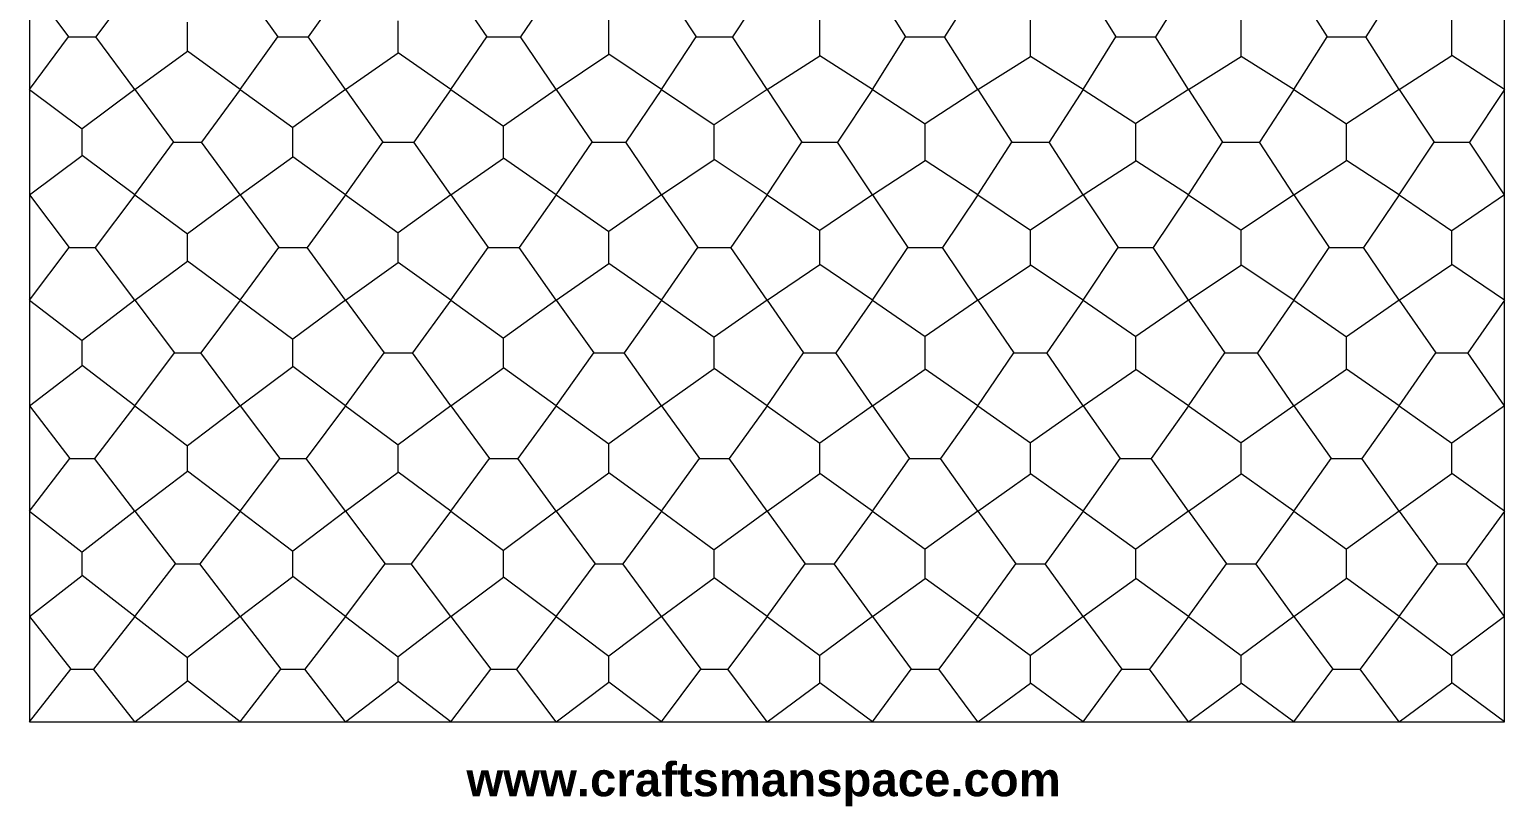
# Model space of a CAD drawing. Header units: millimetres. Extents: x -762 to 762, y -849 to 762.
# Drawn here: x -762 to 762, y -849 to -47 of the extents above; entities that cross this region are included whole.
import ezdxf

# ---------------------------------------------------------------- set-up
doc = ezdxf.new("R2010")
doc.units = ezdxf.units.MM
doc.header["$MEASUREMENT"] = 0
doc.layers.add('Default', color=7, linetype='Continuous')

msp = doc.modelspace()

# ---------------------------------------------------------------- linework, layer by layer
at = {"layer": 'Default', "lineweight": 9}
for points in [[(-761.9999, 761.9999), (-761.9999, 761.9999), (-761.9999, -761.9999), (-761.9999, -761.9999)], [(761.9999, -761.9999), (761.9999, -761.9999), (761.9999, 761.9999), (761.9999, 761.9999)], [(-761.9999, 0), (-761.9999, 0), (-721.7802, -54.4285), (-721.7802, -54.4285)], [(-653.1428, 0), (-653.1428, 0), (-693.3626, -54.4285), (-693.3626, -54.4285)], [(-544.2856, 0), (-544.2856, 0), (-505.5728, -54.4285), (-505.5728, -54.4285)], [(-435.4285, 0), (-435.4285, 0), (-474.1414, -54.4285), (-474.1414, -54.4285)], [(-326.5714, 0), (-326.5714, 0), (-289.473, -54.4285), (-289.473, -54.4285)], [(-217.7143, 0), (-217.7143, 0), (-254.8126, -54.4285), (-254.8126, -54.4285)], [(-108.8571, 0), (-108.8571, 0), (-73.3312, -54.4285), (-73.3312, -54.4285)], [(0, 0), (0, 0), (-35.5258, -54.4285), (-35.5258, -54.4285)], [(108.8571, 0), (108.8571, 0), (143.1664, -54.4285), (143.1664, -54.4285)], [(217.7143, 0), (217.7143, 0), (183.405, -54.4285), (183.405, -54.4285)], [(326.5714, 0), (326.5714, 0), (360.4686, -54.4285), (360.4686, -54.4285)], [(435.4285, 0), (435.4285, 0), (401.5313, -54.4285), (401.5313, -54.4285)], [(544.2856, 0), (544.2856, 0), (578.7884, -54.4285), (578.7884, -54.4285)], [(653.1428, 0), (653.1428, 0), (618.6401, -54.4285), (618.6401, -54.4285)], [(-598.7143, -69.3724), (-598.7143, -69.3724), (-598.7143, -39.4846), (-598.7143, -39.4846)], [(-380.9999, -70.9443), (-380.9999, -70.9443), (-380.9999, -37.9127), (-380.9999, -37.9127)], [(-163.2856, -72.5652), (-163.2856, -72.5652), (-163.2856, -36.2918), (-163.2856, -36.2918)], [(54.4285, -74.0112), (54.4285, -74.0112), (54.4285, -34.8459), (54.4285, -34.8459)], [(272.1428, -74.8799), (272.1428, -74.8799), (272.1428, -33.9772), (272.1428, -33.9772)], [(489.8571, -74.7752), (489.8571, -74.7752), (489.8571, -34.0818), (489.8571, -34.0818)], [(707.5714, -73.7529), (707.5714, -73.7529), (707.5714, -35.1041), (707.5714, -35.1041)], [(-761.9999, -108.8571), (-761.9999, -108.8571), (-721.7802, -54.4285), (-721.7802, -54.4285)], [(-721.7802, -54.4285), (-721.7802, -54.4285), (-693.3626, -54.4285), (-693.3626, -54.4285)], [(-653.1428, -108.8571), (-653.1428, -108.8571), (-693.3626, -54.4285), (-693.3626, -54.4285)], [(-544.2856, -108.8571), (-544.2856, -108.8571), (-505.5728, -54.4285), (-505.5728, -54.4285)], [(-505.5728, -54.4285), (-505.5728, -54.4285), (-474.1414, -54.4285), (-474.1414, -54.4285)], [(-435.4285, -108.8571), (-435.4285, -108.8571), (-474.1414, -54.4285), (-474.1414, -54.4285)], [(-326.5714, -108.8571), (-326.5714, -108.8571), (-289.473, -54.4285), (-289.473, -54.4285)], [(-289.473, -54.4285), (-289.473, -54.4285), (-254.8126, -54.4285), (-254.8126, -54.4285)], [(-217.7143, -108.8571), (-217.7143, -108.8571), (-254.8126, -54.4285), (-254.8126, -54.4285)], [(-108.8571, -108.8571), (-108.8571, -108.8571), (-73.3312, -54.4285), (-73.3312, -54.4285)], [(-73.3312, -54.4285), (-73.3312, -54.4285), (-35.5258, -54.4285), (-35.5258, -54.4285)], [(0, -108.8571), (0, -108.8571), (-35.5258, -54.4285), (-35.5258, -54.4285)], [(108.8571, -108.8571), (108.8571, -108.8571), (143.1664, -54.4285), (143.1664, -54.4285)], [(143.1664, -54.4285), (143.1664, -54.4285), (183.405, -54.4285), (183.405, -54.4285)], [(217.7143, -108.8571), (217.7143, -108.8571), (183.405, -54.4285), (183.405, -54.4285)], [(326.5714, -108.8571), (326.5714, -108.8571), (360.4686, -54.4285), (360.4686, -54.4285)], [(360.4686, -54.4285), (360.4686, -54.4285), (401.5313, -54.4285), (401.5313, -54.4285)], [(435.4285, -108.8571), (435.4285, -108.8571), (401.5313, -54.4285), (401.5313, -54.4285)], [(544.2856, -108.8571), (544.2856, -108.8571), (578.7884, -54.4285), (578.7884, -54.4285)], [(578.7884, -54.4285), (578.7884, -54.4285), (618.6401, -54.4285), (618.6401, -54.4285)], [(653.1428, -108.8571), (653.1428, -108.8571), (618.6401, -54.4285), (618.6401, -54.4285)], [(-653.1428, -108.8571), (-653.1428, -108.8571), (-598.7143, -69.3724), (-598.7143, -69.3724)], [(-544.2856, -108.8571), (-544.2856, -108.8571), (-598.7143, -69.3724), (-598.7143, -69.3724)], [(-435.4285, -108.8571), (-435.4285, -108.8571), (-380.9999, -70.9443), (-380.9999, -70.9443)], [(-326.5714, -108.8571), (-326.5714, -108.8571), (-380.9999, -70.9443), (-380.9999, -70.9443)], [(-217.7143, -108.8571), (-217.7143, -108.8571), (-163.2856, -72.5652), (-163.2856, -72.5652)], [(-108.8571, -108.8571), (-108.8571, -108.8571), (-163.2856, -72.5652), (-163.2856, -72.5652)], [(0, -108.8571), (0, -108.8571), (54.4285, -74.0112), (54.4285, -74.0112)], [(108.8571, -108.8571), (108.8571, -108.8571), (54.4285, -74.0112), (54.4285, -74.0112)], [(217.7143, -108.8571), (217.7143, -108.8571), (272.1428, -74.8799), (272.1428, -74.8799)], [(326.5714, -108.8571), (326.5714, -108.8571), (272.1428, -74.8799), (272.1428, -74.8799)], [(435.4285, -108.8571), (435.4285, -108.8571), (489.8571, -74.7752), (489.8571, -74.7752)], [(544.2856, -108.8571), (544.2856, -108.8571), (489.8571, -74.7752), (489.8571, -74.7752)], [(653.1428, -108.8571), (653.1428, -108.8571), (707.5714, -73.7529), (707.5714, -73.7529)], [(761.9999, -108.8571), (761.9999, -108.8571), (707.5714, -73.7529), (707.5714, -73.7529)], [(-761.9999, -108.8571), (-761.9999, -108.8571), (-707.5714, -149.4431), (-707.5714, -149.4431)], [(-653.1428, -108.8571), (-653.1428, -108.8571), (-707.5714, -149.4431), (-707.5714, -149.4431)], [(-653.1428, -108.8571), (-653.1428, -108.8571), (-613.23, -163.2856), (-613.23, -163.2856)], [(-544.2856, -108.8571), (-544.2856, -108.8571), (-584.1985, -163.2856), (-584.1985, -163.2856)], [(-544.2856, -108.8571), (-544.2856, -108.8571), (-489.8571, -148.0712), (-489.8571, -148.0712)], [(-435.4285, -108.8571), (-435.4285, -108.8571), (-489.8571, -148.0712), (-489.8571, -148.0712)], [(-435.4285, -108.8571), (-435.4285, -108.8571), (-396.929, -163.2856), (-396.929, -163.2856)], [(-326.5714, -108.8571), (-326.5714, -108.8571), (-365.0709, -163.2856), (-365.0709, -163.2856)], [(-326.5714, -108.8571), (-326.5714, -108.8571), (-272.1428, -146.6411), (-272.1428, -146.6411)], [(-217.7143, -108.8571), (-217.7143, -108.8571), (-272.1428, -146.6411), (-272.1428, -146.6411)], [(-217.7143, -108.8571), (-217.7143, -108.8571), (-180.6252, -163.2856), (-180.6252, -163.2856)], [(-108.8571, -108.8571), (-108.8571, -108.8571), (-145.9461, -163.2856), (-145.9461, -163.2856)], [(-108.8571, -108.8571), (-108.8571, -108.8571), (-54.4285, -145.3008), (-54.4285, -145.3008)], [(0, -108.8571), (0, -108.8571), (-54.4285, -145.3008), (-54.4285, -145.3008)], [(0, -108.8571), (0, -108.8571), (35.8848, -163.2856), (35.8848, -163.2856)], [(108.8571, -108.8571), (108.8571, -108.8571), (72.9722, -163.2856), (72.9722, -163.2856)], [(108.8571, -108.8571), (108.8571, -108.8571), (163.2856, -144.3119), (163.2856, -144.3119)], [(217.7143, -108.8571), (217.7143, -108.8571), (163.2856, -144.3119), (163.2856, -144.3119)], [(217.7143, -108.8571), (217.7143, -108.8571), (252.9084, -163.2856), (252.9084, -163.2856)], [(326.5714, -108.8571), (326.5714, -108.8571), (291.3772, -163.2856), (291.3772, -163.2856)], [(326.5714, -108.8571), (326.5714, -108.8571), (380.9999, -143.9891), (380.9999, -143.9891)], [(435.4285, -108.8571), (435.4285, -108.8571), (380.9999, -143.9891), (380.9999, -143.9891)], [(435.4285, -108.8571), (435.4285, -108.8571), (470.7044, -163.2856), (470.7044, -163.2856)], [(544.2856, -108.8571), (544.2856, -108.8571), (509.0098, -163.2856), (509.0098, -163.2856)], [(544.2856, -108.8571), (544.2856, -108.8571), (598.7143, -144.4657), (598.7143, -144.4657)], [(653.1428, -108.8571), (653.1428, -108.8571), (598.7143, -144.4657), (598.7143, -144.4657)], [(653.1428, -108.8571), (653.1428, -108.8571), (689.2382, -163.2856), (689.2382, -163.2856)], [(761.9999, -108.8571), (761.9999, -108.8571), (725.9046, -163.2856), (725.9046, -163.2856)], [(-707.5714, -177.1282), (-707.5714, -177.1282), (-707.5714, -149.4431), (-707.5714, -149.4431)], [(-489.8571, -178.5002), (-489.8571, -178.5002), (-489.8571, -148.0712), (-489.8571, -148.0712)], [(-272.1428, -179.9302), (-272.1428, -179.9302), (-272.1428, -146.6411), (-272.1428, -146.6411)], [(-54.4285, -181.2706), (-54.4285, -181.2706), (-54.4285, -145.3008), (-54.4285, -145.3008)], [(163.2856, -182.2594), (163.2856, -182.2594), (163.2856, -144.3119), (163.2856, -144.3119)], [(380.9999, -182.5822), (380.9999, -182.5822), (380.9999, -143.9891), (380.9999, -143.9891)], [(598.7143, -182.1056), (598.7143, -182.1056), (598.7143, -144.4657), (598.7143, -144.4657)], [(-653.1428, -217.7143), (-653.1428, -217.7143), (-613.23, -163.2856), (-613.23, -163.2856)], [(-613.23, -163.2856), (-613.23, -163.2856), (-584.1985, -163.2856), (-584.1985, -163.2856)], [(-544.2856, -217.7143), (-544.2856, -217.7143), (-584.1985, -163.2856), (-584.1985, -163.2856)], [(-435.4285, -217.7143), (-435.4285, -217.7143), (-396.929, -163.2856), (-396.929, -163.2856)], [(-396.929, -163.2856), (-396.929, -163.2856), (-365.0709, -163.2856), (-365.0709, -163.2856)], [(-326.5714, -217.7143), (-326.5714, -217.7143), (-365.0709, -163.2856), (-365.0709, -163.2856)], [(-217.7143, -217.7143), (-217.7143, -217.7143), (-180.6252, -163.2856), (-180.6252, -163.2856)], [(-180.6252, -163.2856), (-180.6252, -163.2856), (-145.9461, -163.2856), (-145.9461, -163.2856)], [(-108.8571, -217.7143), (-108.8571, -217.7143), (-145.9461, -163.2856), (-145.9461, -163.2856)], [(0, -217.7143), (0, -217.7143), (35.8848, -163.2856), (35.8848, -163.2856)], [(35.8848, -163.2856), (35.8848, -163.2856), (72.9722, -163.2856), (72.9722, -163.2856)], [(108.8571, -217.7143), (108.8571, -217.7143), (72.9722, -163.2856), (72.9722, -163.2856)], [(217.7143, -217.7143), (217.7143, -217.7143), (252.9084, -163.2856), (252.9084, -163.2856)], [(252.9084, -163.2856), (252.9084, -163.2856), (291.3772, -163.2856), (291.3772, -163.2856)], [(326.5714, -217.7143), (326.5714, -217.7143), (291.3772, -163.2856), (291.3772, -163.2856)], [(435.4285, -217.7143), (435.4285, -217.7143), (470.7044, -163.2856), (470.7044, -163.2856)], [(470.7044, -163.2856), (470.7044, -163.2856), (509.0098, -163.2856), (509.0098, -163.2856)], [(544.2856, -217.7143), (544.2856, -217.7143), (509.0098, -163.2856), (509.0098, -163.2856)], [(653.1428, -217.7143), (653.1428, -217.7143), (689.2382, -163.2856), (689.2382, -163.2856)], [(689.2382, -163.2856), (689.2382, -163.2856), (725.9046, -163.2856), (725.9046, -163.2856)], [(761.9999, -217.7143), (761.9999, -217.7143), (725.9046, -163.2856), (725.9046, -163.2856)], [(-761.9999, -217.7143), (-761.9999, -217.7143), (-707.5714, -177.1282), (-707.5714, -177.1282)], [(-653.1428, -217.7143), (-653.1428, -217.7143), (-707.5714, -177.1282), (-707.5714, -177.1282)], [(-544.2856, -217.7143), (-544.2856, -217.7143), (-489.8571, -178.5002), (-489.8571, -178.5002)], [(-435.4285, -217.7143), (-435.4285, -217.7143), (-489.8571, -178.5002), (-489.8571, -178.5002)], [(-326.5714, -217.7143), (-326.5714, -217.7143), (-272.1428, -179.9302), (-272.1428, -179.9302)], [(-217.7143, -217.7143), (-217.7143, -217.7143), (-272.1428, -179.9302), (-272.1428, -179.9302)], [(-108.8571, -217.7143), (-108.8571, -217.7143), (-54.4285, -181.2706), (-54.4285, -181.2706)], [(0, -217.7143), (0, -217.7143), (-54.4285, -181.2706), (-54.4285, -181.2706)], [(108.8571, -217.7143), (108.8571, -217.7143), (163.2856, -182.2594), (163.2856, -182.2594)], [(217.7143, -217.7143), (217.7143, -217.7143), (163.2856, -182.2594), (163.2856, -182.2594)], [(326.5714, -217.7143), (326.5714, -217.7143), (380.9999, -182.5822), (380.9999, -182.5822)], [(435.4285, -217.7143), (435.4285, -217.7143), (380.9999, -182.5822), (380.9999, -182.5822)], [(544.2856, -217.7143), (544.2856, -217.7143), (598.7143, -182.1056), (598.7143, -182.1056)], [(653.1428, -217.7143), (653.1428, -217.7143), (598.7143, -182.1056), (598.7143, -182.1056)], [(-761.9999, -217.7143), (-761.9999, -217.7143), (-721.0141, -272.1428), (-721.0141, -272.1428)], [(-653.1428, -217.7143), (-653.1428, -217.7143), (-694.1286, -272.1428), (-694.1286, -272.1428)], [(-653.1428, -217.7143), (-653.1428, -217.7143), (-598.7143, -258.0893), (-598.7143, -258.0893)], [(-544.2856, -217.7143), (-544.2856, -217.7143), (-598.7143, -258.0893), (-598.7143, -258.0893)], [(-544.2856, -217.7143), (-544.2856, -217.7143), (-504.5372, -272.1428), (-504.5372, -272.1428)], [(-435.4285, -217.7143), (-435.4285, -217.7143), (-475.177, -272.1428), (-475.177, -272.1428)], [(-435.4285, -217.7143), (-435.4285, -217.7143), (-380.9999, -256.8304), (-380.9999, -256.8304)], [(-326.5714, -217.7143), (-326.5714, -217.7143), (-380.9999, -256.8304), (-380.9999, -256.8304)], [(-326.5714, -217.7143), (-326.5714, -217.7143), (-288.0789, -272.1428), (-288.0789, -272.1428)], [(-217.7143, -217.7143), (-217.7143, -217.7143), (-256.2067, -272.1428), (-256.2067, -272.1428)], [(-217.7143, -217.7143), (-217.7143, -217.7143), (-163.2856, -255.6111), (-163.2856, -255.6111)], [(-108.8571, -217.7143), (-108.8571, -217.7143), (-163.2856, -255.6111), (-163.2856, -255.6111)], [(-108.8571, -217.7143), (-108.8571, -217.7143), (-71.5031, -272.1428), (-71.5031, -272.1428)], [(0, -217.7143), (0, -217.7143), (-37.3539, -272.1428), (-37.3539, -272.1428)], [(0, -217.7143), (0, -217.7143), (54.4285, -254.607), (54.4285, -254.607)], [(108.8571, -217.7143), (108.8571, -217.7143), (54.4285, -254.607), (54.4285, -254.607)], [(108.8571, -217.7143), (108.8571, -217.7143), (145.4012, -272.1428), (145.4012, -272.1428)], [(217.7143, -217.7143), (217.7143, -217.7143), (181.1701, -272.1428), (181.1701, -272.1428)], [(217.7143, -217.7143), (217.7143, -217.7143), (272.1428, -254.0499), (272.1428, -254.0499)], [(326.5714, -217.7143), (326.5714, -217.7143), (272.1428, -254.0499), (272.1428, -254.0499)], [(326.5714, -217.7143), (326.5714, -217.7143), (362.8577, -272.1428), (362.8577, -272.1428)], [(435.4285, -217.7143), (435.4285, -217.7143), (399.1422, -272.1428), (399.1422, -272.1428)], [(435.4285, -217.7143), (435.4285, -217.7143), (489.8571, -254.115), (489.8571, -254.115)], [(544.2856, -217.7143), (544.2856, -217.7143), (489.8571, -254.115), (489.8571, -254.115)], [(544.2856, -217.7143), (544.2856, -217.7143), (580.9538, -272.1428), (580.9538, -272.1428)], [(653.1428, -217.7143), (653.1428, -217.7143), (616.4746, -272.1428), (616.4746, -272.1428)], [(653.1428, -217.7143), (653.1428, -217.7143), (707.5714, -254.7797), (707.5714, -254.7797)], [(761.9999, -217.7143), (761.9999, -217.7143), (707.5714, -254.7797), (707.5714, -254.7797)], [(-598.7143, -286.1963), (-598.7143, -286.1963), (-598.7143, -258.0893), (-598.7143, -258.0893)], [(-380.9999, -287.4552), (-380.9999, -287.4552), (-380.9999, -256.8304), (-380.9999, -256.8304)], [(-163.2856, -288.6745), (-163.2856, -288.6745), (-163.2856, -255.6111), (-163.2856, -255.6111)], [(54.4285, -289.6786), (54.4285, -289.6786), (54.4285, -254.607), (54.4285, -254.607)], [(272.1428, -290.2357), (272.1428, -290.2357), (272.1428, -254.0499), (272.1428, -254.0499)], [(489.8571, -290.1706), (489.8571, -290.1706), (489.8571, -254.115), (489.8571, -254.115)], [(707.5714, -289.5059), (707.5714, -289.5059), (707.5714, -254.7797), (707.5714, -254.7797)], [(-761.9999, -326.5714), (-761.9999, -326.5714), (-721.0141, -272.1428), (-721.0141, -272.1428)], [(-721.0141, -272.1428), (-721.0141, -272.1428), (-694.1286, -272.1428), (-694.1286, -272.1428)], [(-653.1428, -326.5714), (-653.1428, -326.5714), (-694.1286, -272.1428), (-694.1286, -272.1428)], [(-544.2856, -326.5714), (-544.2856, -326.5714), (-504.5372, -272.1428), (-504.5372, -272.1428)], [(-504.5372, -272.1428), (-504.5372, -272.1428), (-475.177, -272.1428), (-475.177, -272.1428)], [(-435.4285, -326.5714), (-435.4285, -326.5714), (-475.177, -272.1428), (-475.177, -272.1428)], [(-326.5714, -326.5714), (-326.5714, -326.5714), (-288.0789, -272.1428), (-288.0789, -272.1428)], [(-288.0789, -272.1428), (-288.0789, -272.1428), (-256.2067, -272.1428), (-256.2067, -272.1428)], [(-217.7143, -326.5714), (-217.7143, -326.5714), (-256.2067, -272.1428), (-256.2067, -272.1428)], [(-108.8571, -326.5714), (-108.8571, -326.5714), (-71.5031, -272.1428), (-71.5031, -272.1428)], [(-71.5031, -272.1428), (-71.5031, -272.1428), (-37.3539, -272.1428), (-37.3539, -272.1428)], [(0, -326.5714), (0, -326.5714), (-37.3539, -272.1428), (-37.3539, -272.1428)], [(108.8571, -326.5714), (108.8571, -326.5714), (145.4012, -272.1428), (145.4012, -272.1428)], [(145.4012, -272.1428), (145.4012, -272.1428), (181.1701, -272.1428), (181.1701, -272.1428)], [(217.7143, -326.5714), (217.7143, -326.5714), (181.1701, -272.1428), (181.1701, -272.1428)], [(326.5714, -326.5714), (326.5714, -326.5714), (362.8577, -272.1428), (362.8577, -272.1428)], [(362.8577, -272.1428), (362.8577, -272.1428), (399.1422, -272.1428), (399.1422, -272.1428)], [(435.4285, -326.5714), (435.4285, -326.5714), (399.1422, -272.1428), (399.1422, -272.1428)], [(544.2856, -326.5714), (544.2856, -326.5714), (580.9538, -272.1428), (580.9538, -272.1428)], [(580.9538, -272.1428), (580.9538, -272.1428), (616.4746, -272.1428), (616.4746, -272.1428)], [(653.1428, -326.5714), (653.1428, -326.5714), (616.4746, -272.1428), (616.4746, -272.1428)], [(-653.1428, -326.5714), (-653.1428, -326.5714), (-598.7143, -286.1963), (-598.7143, -286.1963)], [(-544.2856, -326.5714), (-544.2856, -326.5714), (-598.7143, -286.1963), (-598.7143, -286.1963)], [(-435.4285, -326.5714), (-435.4285, -326.5714), (-380.9999, -287.4552), (-380.9999, -287.4552)], [(-326.5714, -326.5714), (-326.5714, -326.5714), (-380.9999, -287.4552), (-380.9999, -287.4552)], [(-217.7143, -326.5714), (-217.7143, -326.5714), (-163.2856, -288.6745), (-163.2856, -288.6745)], [(-108.8571, -326.5714), (-108.8571, -326.5714), (-163.2856, -288.6745), (-163.2856, -288.6745)], [(653.1428, -326.5714), (653.1428, -326.5714), (707.5714, -289.5059), (707.5714, -289.5059)], [(761.9999, -326.5714), (761.9999, -326.5714), (707.5714, -289.5059), (707.5714, -289.5059)], [(0, -326.5714), (0, -326.5714), (54.4285, -289.6786), (54.4285, -289.6786)], [(108.8571, -326.5714), (108.8571, -326.5714), (54.4285, -289.6786), (54.4285, -289.6786)], [(217.7143, -326.5714), (217.7143, -326.5714), (272.1428, -290.2357), (272.1428, -290.2357)], [(326.5714, -326.5714), (326.5714, -326.5714), (272.1428, -290.2357), (272.1428, -290.2357)], [(435.4285, -326.5714), (435.4285, -326.5714), (489.8571, -290.1706), (489.8571, -290.1706)], [(544.2856, -326.5714), (544.2856, -326.5714), (489.8571, -290.1706), (489.8571, -290.1706)], [(-761.9999, -326.5714), (-761.9999, -326.5714), (-707.5714, -367.9787), (-707.5714, -367.9787)], [(-653.1428, -326.5714), (-653.1428, -326.5714), (-707.5714, -367.9787), (-707.5714, -367.9787)], [(-653.1428, -326.5714), (-653.1428, -326.5714), (-612.2855, -380.9999), (-612.2855, -380.9999)], [(-544.2856, -326.5714), (-544.2856, -326.5714), (-585.143, -380.9999), (-585.143, -380.9999)], [(-544.2856, -326.5714), (-544.2856, -326.5714), (-489.8571, -366.8707), (-489.8571, -366.8707)], [(-435.4285, -326.5714), (-435.4285, -326.5714), (-489.8571, -366.8707), (-489.8571, -366.8707)], [(-435.4285, -326.5714), (-435.4285, -326.5714), (-395.6855, -380.9999), (-395.6855, -380.9999)], [(-326.5714, -326.5714), (-326.5714, -326.5714), (-366.3144, -380.9999), (-366.3144, -380.9999)], [(-326.5714, -326.5714), (-326.5714, -326.5714), (-272.1428, -365.7733), (-272.1428, -365.7733)], [(-217.7143, -326.5714), (-217.7143, -326.5714), (-272.1428, -365.7733), (-272.1428, -365.7733)], [(-217.7143, -326.5714), (-217.7143, -326.5714), (-179.0215, -380.9999), (-179.0215, -380.9999)], [(-108.8571, -326.5714), (-108.8571, -326.5714), (-147.5497, -380.9999), (-147.5497, -380.9999)], [(-108.8571, -326.5714), (-108.8571, -326.5714), (-54.4285, -364.8069), (-54.4285, -364.8069)], [(0, -326.5714), (0, -326.5714), (-54.4285, -364.8069), (-54.4285, -364.8069)], [(0, -326.5714), (0, -326.5714), (37.8528, -380.9999), (37.8528, -380.9999)], [(108.8571, -326.5714), (108.8571, -326.5714), (71.0043, -380.9999), (71.0043, -380.9999)], [(108.8571, -326.5714), (108.8571, -326.5714), (163.2856, -364.1387), (163.2856, -364.1387)], [(217.7143, -326.5714), (217.7143, -326.5714), (163.2856, -364.1387), (163.2856, -364.1387)], [(217.7143, -326.5714), (217.7143, -326.5714), (255.1125, -380.9999), (255.1125, -380.9999)], [(326.5714, -326.5714), (326.5714, -326.5714), (289.1731, -380.9999), (289.1731, -380.9999)], [(326.5714, -326.5714), (326.5714, -326.5714), (380.9999, -363.9298), (380.9999, -363.9298)], [(435.4285, -326.5714), (435.4285, -326.5714), (380.9999, -363.9298), (380.9999, -363.9298)], [(435.4285, -326.5714), (435.4285, -326.5714), (472.8794, -380.9999), (472.8794, -380.9999)], [(544.2856, -326.5714), (544.2856, -326.5714), (506.8348, -380.9999), (506.8348, -380.9999)], [(544.2856, -326.5714), (544.2856, -326.5714), (598.7143, -364.2399), (598.7143, -364.2399)], [(653.1428, -326.5714), (653.1428, -326.5714), (598.7143, -364.2399), (598.7143, -364.2399)], [(653.1428, -326.5714), (653.1428, -326.5714), (691.1383, -380.9999), (691.1383, -380.9999)], [(761.9999, -326.5714), (761.9999, -326.5714), (724.0045, -380.9999), (724.0045, -380.9999)], [(-54.4285, -397.193), (-54.4285, -397.193), (-54.4285, -364.8069), (-54.4285, -364.8069)], [(163.2856, -397.8612), (163.2856, -397.8612), (163.2856, -364.1387), (163.2856, -364.1387)], [(380.9999, -398.0701), (380.9999, -398.0701), (380.9999, -363.9298), (380.9999, -363.9298)], [(598.7143, -397.76), (598.7143, -397.76), (598.7143, -364.2399), (598.7143, -364.2399)], [(-707.5714, -394.0212), (-707.5714, -394.0212), (-707.5714, -367.9787), (-707.5714, -367.9787)], [(-653.1428, -435.4285), (-653.1428, -435.4285), (-612.2855, -380.9999), (-612.2855, -380.9999)], [(-612.2855, -380.9999), (-612.2855, -380.9999), (-585.143, -380.9999), (-585.143, -380.9999)], [(-544.2856, -435.4285), (-544.2856, -435.4285), (-585.143, -380.9999), (-585.143, -380.9999)], [(-489.8571, -395.1292), (-489.8571, -395.1292), (-489.8571, -366.8707), (-489.8571, -366.8707)], [(-435.4285, -435.4285), (-435.4285, -435.4285), (-395.6855, -380.9999), (-395.6855, -380.9999)], [(-395.6855, -380.9999), (-395.6855, -380.9999), (-366.3144, -380.9999), (-366.3144, -380.9999)], [(-326.5714, -435.4285), (-326.5714, -435.4285), (-366.3144, -380.9999), (-366.3144, -380.9999)], [(-272.1428, -396.2266), (-272.1428, -396.2266), (-272.1428, -365.7733), (-272.1428, -365.7733)], [(-217.7143, -435.4285), (-217.7143, -435.4285), (-179.0215, -380.9999), (-179.0215, -380.9999)], [(-179.0215, -380.9999), (-179.0215, -380.9999), (-147.5497, -380.9999), (-147.5497, -380.9999)], [(-108.8571, -435.4285), (-108.8571, -435.4285), (-147.5497, -380.9999), (-147.5497, -380.9999)], [(0, -435.4285), (0, -435.4285), (37.8528, -380.9999), (37.8528, -380.9999)], [(37.8528, -380.9999), (37.8528, -380.9999), (71.0043, -380.9999), (71.0043, -380.9999)], [(108.8571, -435.4285), (108.8571, -435.4285), (71.0043, -380.9999), (71.0043, -380.9999)], [(217.7143, -435.4285), (217.7143, -435.4285), (255.1125, -380.9999), (255.1125, -380.9999)], [(255.1125, -380.9999), (255.1125, -380.9999), (289.1731, -380.9999), (289.1731, -380.9999)], [(326.5714, -435.4285), (326.5714, -435.4285), (289.1731, -380.9999), (289.1731, -380.9999)], [(435.4285, -435.4285), (435.4285, -435.4285), (472.8794, -380.9999), (472.8794, -380.9999)], [(472.8794, -380.9999), (472.8794, -380.9999), (506.8348, -380.9999), (506.8348, -380.9999)], [(544.2856, -435.4285), (544.2856, -435.4285), (506.8348, -380.9999), (506.8348, -380.9999)], [(653.1428, -435.4285), (653.1428, -435.4285), (691.1383, -380.9999), (691.1383, -380.9999)], [(691.1383, -380.9999), (691.1383, -380.9999), (724.0045, -380.9999), (724.0045, -380.9999)], [(761.9999, -435.4285), (761.9999, -435.4285), (724.0045, -380.9999), (724.0045, -380.9999)], [(-761.9999, -435.4285), (-761.9999, -435.4285), (-707.5714, -394.0212), (-707.5714, -394.0212)], [(-653.1428, -435.4285), (-653.1428, -435.4285), (-707.5714, -394.0212), (-707.5714, -394.0212)], [(-544.2856, -435.4285), (-544.2856, -435.4285), (-489.8571, -395.1292), (-489.8571, -395.1292)], [(-435.4285, -435.4285), (-435.4285, -435.4285), (-489.8571, -395.1292), (-489.8571, -395.1292)], [(-326.5714, -435.4285), (-326.5714, -435.4285), (-272.1428, -396.2266), (-272.1428, -396.2266)], [(-217.7143, -435.4285), (-217.7143, -435.4285), (-272.1428, -396.2266), (-272.1428, -396.2266)], [(-108.8571, -435.4285), (-108.8571, -435.4285), (-54.4285, -397.193), (-54.4285, -397.193)], [(0, -435.4285), (0, -435.4285), (-54.4285, -397.193), (-54.4285, -397.193)], [(108.8571, -435.4285), (108.8571, -435.4285), (163.2856, -397.8612), (163.2856, -397.8612)], [(217.7143, -435.4285), (217.7143, -435.4285), (163.2856, -397.8612), (163.2856, -397.8612)], [(326.5714, -435.4285), (326.5714, -435.4285), (380.9999, -398.0701), (380.9999, -398.0701)], [(435.4285, -435.4285), (435.4285, -435.4285), (380.9999, -398.0701), (380.9999, -398.0701)], [(544.2856, -435.4285), (544.2856, -435.4285), (598.7143, -397.76), (598.7143, -397.76)], [(653.1428, -435.4285), (653.1428, -435.4285), (598.7143, -397.76), (598.7143, -397.76)], [(-761.9999, -435.4285), (-761.9999, -435.4285), (-720.1594, -489.8571), (-720.1594, -489.8571)], [(-653.1428, -435.4285), (-653.1428, -435.4285), (-694.9833, -489.8571), (-694.9833, -489.8571)], [(-653.1428, -435.4285), (-653.1428, -435.4285), (-598.7143, -476.7763), (-598.7143, -476.7763)], [(-544.2856, -435.4285), (-544.2856, -435.4285), (-598.7143, -476.7763), (-598.7143, -476.7763)], [(-544.2856, -435.4285), (-544.2856, -435.4285), (-503.4325, -489.8571), (-503.4325, -489.8571)], [(-435.4285, -435.4285), (-435.4285, -435.4285), (-476.2817, -489.8571), (-476.2817, -489.8571)], [(-435.4285, -435.4285), (-435.4285, -435.4285), (-380.9999, -475.7942), (-380.9999, -475.7942)], [(-326.5714, -435.4285), (-326.5714, -435.4285), (-380.9999, -475.7942), (-380.9999, -475.7942)], [(-326.5714, -435.4285), (-326.5714, -435.4285), (-286.6742, -489.8571), (-286.6742, -489.8571)], [(-217.7143, -435.4285), (-217.7143, -435.4285), (-257.6114, -489.8571), (-257.6114, -489.8571)], [(-217.7143, -435.4285), (-217.7143, -435.4285), (-163.2856, -474.8903), (-163.2856, -474.8903)], [(-108.8571, -435.4285), (-108.8571, -435.4285), (-163.2856, -474.8903), (-163.2856, -474.8903)], [(-108.8571, -435.4285), (-108.8571, -435.4285), (-69.7813, -489.8571), (-69.7813, -489.8571)], [(0, -435.4285), (0, -435.4285), (-39.0757, -489.8571), (-39.0757, -489.8571)], [(0, -435.4285), (0, -435.4285), (54.4285, -474.185), (54.4285, -474.185)], [(108.8571, -435.4285), (108.8571, -435.4285), (54.4285, -474.185), (54.4285, -474.185)], [(108.8571, -435.4285), (108.8571, -435.4285), (147.3777, -489.8571), (147.3777, -489.8571)], [(217.7143, -435.4285), (217.7143, -435.4285), (179.1937, -489.8571), (179.1937, -489.8571)], [(217.7143, -435.4285), (217.7143, -435.4285), (272.1428, -473.8105), (272.1428, -473.8105)], [(326.5714, -435.4285), (326.5714, -435.4285), (272.1428, -473.8105), (272.1428, -473.8105)], [(326.5714, -435.4285), (326.5714, -435.4285), (364.9208, -489.8571), (364.9208, -489.8571)], [(435.4285, -435.4285), (435.4285, -435.4285), (397.0791, -489.8571), (397.0791, -489.8571)], [(435.4285, -435.4285), (435.4285, -435.4285), (489.8571, -473.8535), (489.8571, -473.8535)], [(544.2856, -435.4285), (544.2856, -435.4285), (489.8571, -473.8535), (489.8571, -473.8535)], [(544.2856, -435.4285), (544.2856, -435.4285), (582.8896, -489.8571), (582.8896, -489.8571)], [(653.1428, -435.4285), (653.1428, -435.4285), (614.5388, -489.8571), (614.5388, -489.8571)], [(653.1428, -435.4285), (653.1428, -435.4285), (707.5714, -474.3036), (707.5714, -474.3036)], [(761.9999, -435.4285), (761.9999, -435.4285), (707.5714, -474.3036), (707.5714, -474.3036)], [(-598.7143, -502.9379), (-598.7143, -502.9379), (-598.7143, -476.7763), (-598.7143, -476.7763)], [(-380.9999, -503.92), (-380.9999, -503.92), (-380.9999, -475.7942), (-380.9999, -475.7942)], [(-163.2856, -504.8239), (-163.2856, -504.8239), (-163.2856, -474.8903), (-163.2856, -474.8903)], [(54.4285, -505.5292), (54.4285, -505.5292), (54.4285, -474.185), (54.4285, -474.185)], [(272.1428, -505.9037), (272.1428, -505.9037), (272.1428, -473.8105), (272.1428, -473.8105)], [(489.8571, -505.8606), (489.8571, -505.8606), (489.8571, -473.8535), (489.8571, -473.8535)], [(707.5714, -505.4106), (707.5714, -505.4106), (707.5714, -474.3036), (707.5714, -474.3036)], [(-761.9999, -544.2856), (-761.9999, -544.2856), (-720.1594, -489.8571), (-720.1594, -489.8571)], [(-720.1594, -489.8571), (-720.1594, -489.8571), (-694.9833, -489.8571), (-694.9833, -489.8571)], [(-653.1428, -544.2856), (-653.1428, -544.2856), (-694.9833, -489.8571), (-694.9833, -489.8571)], [(-544.2856, -544.2856), (-544.2856, -544.2856), (-503.4325, -489.8571), (-503.4325, -489.8571)], [(-503.4325, -489.8571), (-503.4325, -489.8571), (-476.2817, -489.8571), (-476.2817, -489.8571)], [(-435.4285, -544.2856), (-435.4285, -544.2856), (-476.2817, -489.8571), (-476.2817, -489.8571)], [(-326.5714, -544.2856), (-326.5714, -544.2856), (-286.6742, -489.8571), (-286.6742, -489.8571)], [(-286.6742, -489.8571), (-286.6742, -489.8571), (-257.6114, -489.8571), (-257.6114, -489.8571)], [(-217.7143, -544.2856), (-217.7143, -544.2856), (-257.6114, -489.8571), (-257.6114, -489.8571)], [(-108.8571, -544.2856), (-108.8571, -544.2856), (-69.7813, -489.8571), (-69.7813, -489.8571)], [(-69.7813, -489.8571), (-69.7813, -489.8571), (-39.0757, -489.8571), (-39.0757, -489.8571)], [(0, -544.2856), (0, -544.2856), (-39.0757, -489.8571), (-39.0757, -489.8571)], [(108.8571, -544.2856), (108.8571, -544.2856), (147.3777, -489.8571), (147.3777, -489.8571)], [(147.3777, -489.8571), (147.3777, -489.8571), (179.1937, -489.8571), (179.1937, -489.8571)], [(217.7143, -544.2856), (217.7143, -544.2856), (179.1937, -489.8571), (179.1937, -489.8571)], [(326.5714, -544.2856), (326.5714, -544.2856), (364.9208, -489.8571), (364.9208, -489.8571)], [(364.9208, -489.8571), (364.9208, -489.8571), (397.0791, -489.8571), (397.0791, -489.8571)], [(435.4285, -544.2856), (435.4285, -544.2856), (397.0791, -489.8571), (397.0791, -489.8571)], [(544.2856, -544.2856), (544.2856, -544.2856), (582.8896, -489.8571), (582.8896, -489.8571)], [(582.8896, -489.8571), (582.8896, -489.8571), (614.5388, -489.8571), (614.5388, -489.8571)], [(653.1428, -544.2856), (653.1428, -544.2856), (614.5388, -489.8571), (614.5388, -489.8571)], [(-653.1428, -544.2856), (-653.1428, -544.2856), (-598.7143, -502.9379), (-598.7143, -502.9379)], [(-544.2856, -544.2856), (-544.2856, -544.2856), (-598.7143, -502.9379), (-598.7143, -502.9379)], [(-435.4285, -544.2856), (-435.4285, -544.2856), (-380.9999, -503.92), (-380.9999, -503.92)], [(-326.5714, -544.2856), (-326.5714, -544.2856), (-380.9999, -503.92), (-380.9999, -503.92)], [(-217.7143, -544.2856), (-217.7143, -544.2856), (-163.2856, -504.8239), (-163.2856, -504.8239)], [(-108.8571, -544.2856), (-108.8571, -544.2856), (-163.2856, -504.8239), (-163.2856, -504.8239)], [(0, -544.2856), (0, -544.2856), (54.4285, -505.5292), (54.4285, -505.5292)], [(108.8571, -544.2856), (108.8571, -544.2856), (54.4285, -505.5292), (54.4285, -505.5292)], [(217.7143, -544.2856), (217.7143, -544.2856), (272.1428, -505.9037), (272.1428, -505.9037)], [(326.5714, -544.2856), (326.5714, -544.2856), (272.1428, -505.9037), (272.1428, -505.9037)], [(435.4285, -544.2856), (435.4285, -544.2856), (489.8571, -505.8606), (489.8571, -505.8606)], [(544.2856, -544.2856), (544.2856, -544.2856), (489.8571, -505.8606), (489.8571, -505.8606)], [(653.1428, -544.2856), (653.1428, -544.2856), (707.5714, -505.4106), (707.5714, -505.4106)], [(761.9999, -544.2856), (761.9999, -544.2856), (707.5714, -505.4106), (707.5714, -505.4106)], [(-761.9999, -544.2856), (-761.9999, -544.2856), (-707.5714, -586.5626), (-707.5714, -586.5626)], [(-653.1428, -544.2856), (-653.1428, -544.2856), (-707.5714, -586.5626), (-707.5714, -586.5626)], [(-653.1428, -544.2856), (-653.1428, -544.2856), (-611.3056, -598.7143), (-611.3056, -598.7143)], [(-544.2856, -544.2856), (-544.2856, -544.2856), (-586.1228, -598.7143), (-586.1228, -598.7143)], [(-544.2856, -544.2856), (-544.2856, -544.2856), (-489.8571, -585.6856), (-489.8571, -585.6856)], [(-435.4285, -544.2856), (-435.4285, -544.2856), (-489.8571, -585.6856), (-489.8571, -585.6856)], [(-435.4285, -544.2856), (-435.4285, -544.2856), (-394.4549, -598.7143), (-394.4549, -598.7143)], [(-326.5714, -544.2856), (-326.5714, -544.2856), (-367.545, -598.7143), (-367.545, -598.7143)], [(-326.5714, -544.2856), (-326.5714, -544.2856), (-272.1428, -584.8538), (-272.1428, -584.8538)], [(-217.7143, -544.2856), (-217.7143, -544.2856), (-272.1428, -584.8538), (-272.1428, -584.8538)], [(-217.7143, -544.2856), (-217.7143, -544.2856), (-177.5189, -598.7143), (-177.5189, -598.7143)], [(-108.8571, -544.2856), (-108.8571, -544.2856), (-149.0524, -598.7143), (-149.0524, -598.7143)], [(-108.8571, -544.2856), (-108.8571, -544.2856), (-54.4285, -584.154), (-54.4285, -584.154)], [(0, -544.2856), (0, -544.2856), (-54.4285, -584.154), (-54.4285, -584.154)], [(0, -544.2856), (0, -544.2856), (39.6003, -598.7143), (39.6003, -598.7143)], [(108.8571, -544.2856), (108.8571, -544.2856), (69.2567, -598.7143), (69.2567, -598.7143)], [(108.8571, -544.2856), (108.8571, -544.2856), (163.2856, -583.6896), (163.2856, -583.6896)], [(217.7143, -544.2856), (217.7143, -544.2856), (163.2856, -583.6896), (163.2856, -583.6896)], [(217.7143, -544.2856), (217.7143, -544.2856), (257.0034, -598.7143), (257.0034, -598.7143)], [(326.5714, -544.2856), (326.5714, -544.2856), (287.2822, -598.7143), (287.2822, -598.7143)], [(326.5714, -544.2856), (326.5714, -544.2856), (380.9999, -583.5479), (380.9999, -583.5479)], [(435.4285, -544.2856), (435.4285, -544.2856), (380.9999, -583.5479), (380.9999, -583.5479)], [(435.4285, -544.2856), (435.4285, -544.2856), (474.7533, -598.7143), (474.7533, -598.7143)], [(544.2856, -544.2856), (544.2856, -544.2856), (504.9609, -598.7143), (504.9609, -598.7143)], [(544.2856, -544.2856), (544.2856, -544.2856), (598.7143, -583.7589), (598.7143, -583.7589)], [(653.1428, -544.2856), (653.1428, -544.2856), (598.7143, -583.7589), (598.7143, -583.7589)], [(653.1428, -544.2856), (653.1428, -544.2856), (692.8425, -598.7143), (692.8425, -598.7143)], [(761.9999, -544.2856), (761.9999, -544.2856), (722.3003, -598.7143), (722.3003, -598.7143)], [(-707.5714, -610.8659), (-707.5714, -610.8659), (-707.5714, -586.5626), (-707.5714, -586.5626)], [(-489.8571, -611.7428), (-489.8571, -611.7428), (-489.8571, -585.6856), (-489.8571, -585.6856)], [(-272.1428, -612.5747), (-272.1428, -612.5747), (-272.1428, -584.8538), (-272.1428, -584.8538)], [(-54.4285, -613.2745), (-54.4285, -613.2745), (-54.4285, -584.154), (-54.4285, -584.154)], [(163.2856, -613.7388), (163.2856, -613.7388), (163.2856, -583.6896), (163.2856, -583.6896)], [(380.9999, -613.8806), (380.9999, -613.8806), (380.9999, -583.5479), (380.9999, -583.5479)], [(598.7143, -613.6696), (598.7143, -613.6696), (598.7143, -583.7589), (598.7143, -583.7589)], [(-653.1428, -653.1428), (-653.1428, -653.1428), (-611.3056, -598.7143), (-611.3056, -598.7143)], [(-611.3056, -598.7143), (-611.3056, -598.7143), (-586.1228, -598.7143), (-586.1228, -598.7143)], [(-544.2856, -653.1428), (-544.2856, -653.1428), (-586.1228, -598.7143), (-586.1228, -598.7143)], [(-435.4285, -653.1428), (-435.4285, -653.1428), (-394.4549, -598.7143), (-394.4549, -598.7143)], [(-394.4549, -598.7143), (-394.4549, -598.7143), (-367.545, -598.7143), (-367.545, -598.7143)], [(-326.5714, -653.1428), (-326.5714, -653.1428), (-367.545, -598.7143), (-367.545, -598.7143)], [(-217.7143, -653.1428), (-217.7143, -653.1428), (-177.5189, -598.7143), (-177.5189, -598.7143)], [(-177.5189, -598.7143), (-177.5189, -598.7143), (-149.0524, -598.7143), (-149.0524, -598.7143)], [(-108.8571, -653.1428), (-108.8571, -653.1428), (-149.0524, -598.7143), (-149.0524, -598.7143)], [(0, -653.1428), (0, -653.1428), (39.6003, -598.7143), (39.6003, -598.7143)], [(39.6003, -598.7143), (39.6003, -598.7143), (69.2567, -598.7143), (69.2567, -598.7143)], [(108.8571, -653.1428), (108.8571, -653.1428), (69.2567, -598.7143), (69.2567, -598.7143)], [(217.7143, -653.1428), (217.7143, -653.1428), (257.0034, -598.7143), (257.0034, -598.7143)], [(257.0034, -598.7143), (257.0034, -598.7143), (287.2822, -598.7143), (287.2822, -598.7143)], [(326.5714, -653.1428), (326.5714, -653.1428), (287.2822, -598.7143), (287.2822, -598.7143)], [(435.4285, -653.1428), (435.4285, -653.1428), (474.7533, -598.7143), (474.7533, -598.7143)], [(474.7533, -598.7143), (474.7533, -598.7143), (504.9609, -598.7143), (504.9609, -598.7143)], [(544.2856, -653.1428), (544.2856, -653.1428), (504.9609, -598.7143), (504.9609, -598.7143)], [(653.1428, -653.1428), (653.1428, -653.1428), (692.8425, -598.7143), (692.8425, -598.7143)], [(692.8425, -598.7143), (692.8425, -598.7143), (722.3003, -598.7143), (722.3003, -598.7143)], [(761.9999, -653.1428), (761.9999, -653.1428), (722.3003, -598.7143), (722.3003, -598.7143)], [(-761.9999, -653.1428), (-761.9999, -653.1428), (-707.5714, -610.8659), (-707.5714, -610.8659)], [(-653.1428, -653.1428), (-653.1428, -653.1428), (-707.5714, -610.8659), (-707.5714, -610.8659)], [(-544.2856, -653.1428), (-544.2856, -653.1428), (-489.8571, -611.7428), (-489.8571, -611.7428)], [(-435.4285, -653.1428), (-435.4285, -653.1428), (-489.8571, -611.7428), (-489.8571, -611.7428)], [(-326.5714, -653.1428), (-326.5714, -653.1428), (-272.1428, -612.5747), (-272.1428, -612.5747)], [(-217.7143, -653.1428), (-217.7143, -653.1428), (-272.1428, -612.5747), (-272.1428, -612.5747)], [(-108.8571, -653.1428), (-108.8571, -653.1428), (-54.4285, -613.2745), (-54.4285, -613.2745)], [(0, -653.1428), (0, -653.1428), (-54.4285, -613.2745), (-54.4285, -613.2745)], [(108.8571, -653.1428), (108.8571, -653.1428), (163.2856, -613.7388), (163.2856, -613.7388)], [(217.7143, -653.1428), (217.7143, -653.1428), (163.2856, -613.7388), (163.2856, -613.7388)], [(326.5714, -653.1428), (326.5714, -653.1428), (380.9999, -613.8806), (380.9999, -613.8806)], [(435.4285, -653.1428), (435.4285, -653.1428), (380.9999, -613.8806), (380.9999, -613.8806)], [(544.2856, -653.1428), (544.2856, -653.1428), (598.7143, -613.6696), (598.7143, -613.6696)], [(653.1428, -653.1428), (653.1428, -653.1428), (598.7143, -613.6696), (598.7143, -613.6696)], [(-761.9999, -653.1428), (-761.9999, -653.1428), (-719.2899, -707.5714), (-719.2899, -707.5714)], [(-653.1428, -653.1428), (-653.1428, -653.1428), (-695.8529, -707.5714), (-695.8529, -707.5714)], [(-653.1428, -653.1428), (-653.1428, -653.1428), (-598.7143, -695.4613), (-598.7143, -695.4613)], [(-544.2856, -653.1428), (-544.2856, -653.1428), (-598.7143, -695.4613), (-598.7143, -695.4613)], [(-544.2856, -653.1428), (-544.2856, -653.1428), (-502.353, -707.5714), (-502.353, -707.5714)], [(-435.4285, -653.1428), (-435.4285, -653.1428), (-477.3612, -707.5714), (-477.3612, -707.5714)], [(-435.4285, -653.1428), (-435.4285, -653.1428), (-380.9999, -694.7027), (-380.9999, -694.7027)], [(-326.5714, -653.1428), (-326.5714, -653.1428), (-380.9999, -694.7027), (-380.9999, -694.7027)], [(-326.5714, -653.1428), (-326.5714, -653.1428), (-285.3627, -707.5714), (-285.3627, -707.5714)], [(-217.7143, -653.1428), (-217.7143, -653.1428), (-258.9229, -707.5714), (-258.9229, -707.5714)], [(-217.7143, -653.1428), (-217.7143, -653.1428), (-163.2856, -694.0316), (-163.2856, -694.0316)], [(-108.8571, -653.1428), (-108.8571, -653.1428), (-163.2856, -694.0316), (-163.2856, -694.0316)], [(-108.8571, -653.1428), (-108.8571, -653.1428), (-68.2465, -707.5714), (-68.2465, -707.5714)], [(0, -653.1428), (0, -653.1428), (-40.6106, -707.5714), (-40.6106, -707.5714)], [(0, -653.1428), (0, -653.1428), (54.4285, -693.5273), (54.4285, -693.5273)], [(108.8571, -653.1428), (108.8571, -653.1428), (54.4285, -693.5273), (54.4285, -693.5273)], [(108.8571, -653.1428), (108.8571, -653.1428), (149.0769, -707.5714), (149.0769, -707.5714)], [(217.7143, -653.1428), (217.7143, -653.1428), (177.4945, -707.5714), (177.4945, -707.5714)], [(217.7143, -653.1428), (217.7143, -653.1428), (272.1428, -693.2667), (272.1428, -693.2667)], [(326.5714, -653.1428), (326.5714, -653.1428), (272.1428, -693.2667), (272.1428, -693.2667)], [(326.5714, -653.1428), (326.5714, -653.1428), (366.6728, -707.5714), (366.6728, -707.5714)], [(435.4285, -653.1428), (435.4285, -653.1428), (395.3271, -707.5714), (395.3271, -707.5714)], [(435.4285, -653.1428), (435.4285, -653.1428), (489.8571, -693.2964), (489.8571, -693.2964)], [(544.2856, -653.1428), (544.2856, -653.1428), (489.8571, -693.2964), (489.8571, -693.2964)], [(544.2856, -653.1428), (544.2856, -653.1428), (584.5634, -707.5714), (584.5634, -707.5714)], [(653.1428, -653.1428), (653.1428, -653.1428), (612.8651, -707.5714), (612.8651, -707.5714)], [(653.1428, -653.1428), (653.1428, -653.1428), (707.5714, -693.6109), (707.5714, -693.6109)], [(761.9999, -653.1428), (761.9999, -653.1428), (707.5714, -693.6109), (707.5714, -693.6109)], [(-598.7143, -719.6814), (-598.7143, -719.6814), (-598.7143, -695.4613), (-598.7143, -695.4613)], [(-380.9999, -720.4401), (-380.9999, -720.4401), (-380.9999, -694.7027), (-380.9999, -694.7027)], [(-163.2856, -721.1112), (-163.2856, -721.1112), (-163.2856, -694.0316), (-163.2856, -694.0316)], [(54.4285, -721.6155), (54.4285, -721.6155), (54.4285, -693.5273), (54.4285, -693.5273)], [(272.1428, -721.8761), (272.1428, -721.8761), (272.1428, -693.2667), (272.1428, -693.2667)], [(489.8571, -721.8464), (489.8571, -721.8464), (489.8571, -693.2964), (489.8571, -693.2964)], [(707.5714, -721.5319), (707.5714, -721.5319), (707.5714, -693.6109), (707.5714, -693.6109)], [(-761.9999, -761.9999), (-761.9999, -761.9999), (-719.2899, -707.5714), (-719.2899, -707.5714)], [(-719.2899, -707.5714), (-719.2899, -707.5714), (-695.8529, -707.5714), (-695.8529, -707.5714)], [(-653.1428, -761.9999), (-653.1428, -761.9999), (-695.8529, -707.5714), (-695.8529, -707.5714)], [(-544.2856, -761.9999), (-544.2856, -761.9999), (-502.353, -707.5714), (-502.353, -707.5714)], [(-502.353, -707.5714), (-502.353, -707.5714), (-477.3612, -707.5714), (-477.3612, -707.5714)], [(-435.4285, -761.9999), (-435.4285, -761.9999), (-477.3612, -707.5714), (-477.3612, -707.5714)], [(-326.5714, -761.9999), (-326.5714, -761.9999), (-285.3627, -707.5714), (-285.3627, -707.5714)], [(-285.3627, -707.5714), (-285.3627, -707.5714), (-258.9229, -707.5714), (-258.9229, -707.5714)], [(-217.7143, -761.9999), (-217.7143, -761.9999), (-258.9229, -707.5714), (-258.9229, -707.5714)], [(-108.8571, -761.9999), (-108.8571, -761.9999), (-68.2465, -707.5714), (-68.2465, -707.5714)], [(-68.2465, -707.5714), (-68.2465, -707.5714), (-40.6106, -707.5714), (-40.6106, -707.5714)], [(0, -761.9999), (0, -761.9999), (-40.6106, -707.5714), (-40.6106, -707.5714)], [(108.8571, -761.9999), (108.8571, -761.9999), (149.0769, -707.5714), (149.0769, -707.5714)], [(149.0769, -707.5714), (149.0769, -707.5714), (177.4945, -707.5714), (177.4945, -707.5714)], [(217.7143, -761.9999), (217.7143, -761.9999), (177.4945, -707.5714), (177.4945, -707.5714)], [(326.5714, -761.9999), (326.5714, -761.9999), (366.6728, -707.5714), (366.6728, -707.5714)], [(366.6728, -707.5714), (366.6728, -707.5714), (395.3271, -707.5714), (395.3271, -707.5714)], [(435.4285, -761.9999), (435.4285, -761.9999), (395.3271, -707.5714), (395.3271, -707.5714)], [(544.2856, -761.9999), (544.2856, -761.9999), (584.5634, -707.5714), (584.5634, -707.5714)], [(584.5634, -707.5714), (584.5634, -707.5714), (612.8651, -707.5714), (612.8651, -707.5714)], [(653.1428, -761.9999), (653.1428, -761.9999), (612.8651, -707.5714), (612.8651, -707.5714)], [(-653.1428, -761.9999), (-653.1428, -761.9999), (-598.7143, -719.6814), (-598.7143, -719.6814)], [(-544.2856, -761.9999), (-544.2856, -761.9999), (-598.7143, -719.6814), (-598.7143, -719.6814)], [(-435.4285, -761.9999), (-435.4285, -761.9999), (-380.9999, -720.4401), (-380.9999, -720.4401)], [(-326.5714, -761.9999), (-326.5714, -761.9999), (-380.9999, -720.4401), (-380.9999, -720.4401)], [(-217.7143, -761.9999), (-217.7143, -761.9999), (-163.2856, -721.1112), (-163.2856, -721.1112)], [(-108.8571, -761.9999), (-108.8571, -761.9999), (-163.2856, -721.1112), (-163.2856, -721.1112)], [(0, -761.9999), (0, -761.9999), (54.4285, -721.6155), (54.4285, -721.6155)], [(108.8571, -761.9999), (108.8571, -761.9999), (54.4285, -721.6155), (54.4285, -721.6155)], [(217.7143, -761.9999), (217.7143, -761.9999), (272.1428, -721.8761), (272.1428, -721.8761)], [(326.5714, -761.9999), (326.5714, -761.9999), (272.1428, -721.8761), (272.1428, -721.8761)], [(435.4285, -761.9999), (435.4285, -761.9999), (489.8571, -721.8464), (489.8571, -721.8464)], [(544.2856, -761.9999), (544.2856, -761.9999), (489.8571, -721.8464), (489.8571, -721.8464)], [(653.1428, -761.9999), (653.1428, -761.9999), (707.5714, -721.5319), (707.5714, -721.5319)], [(761.9999, -761.9999), (761.9999, -761.9999), (707.5714, -721.5319), (707.5714, -721.5319)], [(-761.9999, -761.9999), (-761.9999, -761.9999), (761.9999, -761.9999), (761.9999, -761.9999)]]:
    msp.add_open_spline(points, degree=3, dxfattribs=at)

# ---------------------------------------------------------------- texts
at = {"insert": (-310.5391, -803.7916), "char_height": 35, "width": 628.268004, "attachment_point": 1}
msp.add_mtext('{\\fArial|b1|i0|c0|p34;www.craftsmanspace.com}', dxfattribs=at)

doc.saveas('drawing.dxf')
